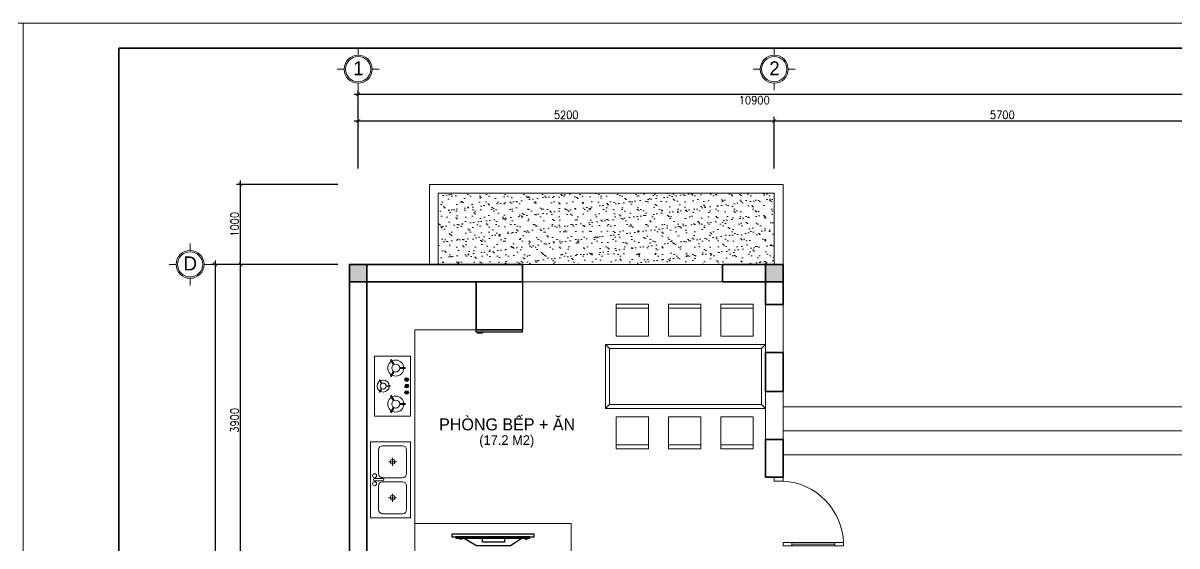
# Model space of a CAD drawing. Header units: millimetres. Extents: x -529782 to -142003, y -492574 to -273331.
# Drawn here: x -441666 to -427246, y -286048 to -279510 of the extents above; entities that cross this region are included whole.
import ezdxf
from ezdxf.enums import TextEntityAlignment as Align

# ---------------------------------------------------------------- set-up
doc = ezdxf.new("R2010")
doc.units = ezdxf.units.MM
doc.header["$LTSCALE"] = 500
doc.header["$MEASUREMENT"] = 0
doc.header["$PDMODE"] = 3
doc.linetypes.add('CENTER', pattern=[2, 1.25, -0.25, 0.25, -0.25])
doc.layers.get('0').update_dxf_attribs({"linetype": 'CONTINUOUS', "lineweight": 13})
doc.layers.get('Defpoints').update_dxf_attribs({"color": 255, "linetype": 'CONTINUOUS', "lineweight": 13})
for name, color, linetype, lineweight in [('1.cat 30', 30, 'CONTINUOUS', 35), ('1.cot', 2, 'CONTINUOUS', 35), ('2.thay 145', 145, 'CONTINUOUS', 18), ('3.manh 08', 8, 'CONTINUOUS', 9), ('4.dim 08', 8, 'CONTINUOUS', 13), ('7.tim 67', 67, 'CENTER', 9), ('9.text \xad white', 7, 'CONTINUOUS', 15), ('CA.dim 08', 251, 'CONTINUOUS', 13), ('CA.noi that 15', 15, 'CONTINUOUS', 9), ('noithat', 15, 'CONTINUOUS', 9)]:
    doc.layers.add(name, color=color, linetype=linetype, lineweight=lineweight)
doc.layers.add('NTHT', color=5, linetype='CONTINUOUS')
doc.styles.add('CA.JSC1', font='')
doc.styles.get("Standard").update_dxf_attribs({"font": 'txt.shx', "width": 0.9})
doc.styles.get('CA.JSC1').set_extended_font_data('.VnAvantH')
doc.dimstyles.new('CA 50', dxfattribs={"dimscale": 0, "dimtxt": 100, "dimasz": 50, "dimexe": 50, "dimexo": 0, "dimgap": 25, "dimtad": 1, "dimdec": 0, "dimzin": 0, "dimdsep": 46, "dimtxsty": 'Standard', "dimblk": 'ARCHTICK', "dimcen": 0.09, "dimdle": 50, "dimclrd": 256, "dimclre": 256, "dimclrt": 7, "dimadec": 0, "dimazin": 0, "dimtfac": 1, "dimtdec": 0, "dimtix": 1, "dimtmove": 2, "dimatfit": 3, "dimldrblk": 'DOT', "dimfxl": 1, "dimtolj": 1, "dimtzin": 0, "dimarcsym": 0})

# ---------------------------------------------------------------- blocks, each defined once
blk = doc.blocks.new('khung co loan')
at = {"layer": '1.cat 30'}
blk.add_lwpolyline([(1158.281703106128, -14553.47590842255), (1158.281703106128, -303.4759079545038), (20658.28170374641, -303.4759079545038), (20658.28170374641, -14553.47590842255)], close=True, dxfattribs=at)
at = {"layer": '3.manh 08'}
blk.add_lwpolyline([(0, -14850.00000048772), (21000.00000000023, -14850.00000048772), (21000.00000000023, -4.877219907939434e-07), (0, -4.877219907939434e-07)], close=True, dxfattribs=at)
blk = doc.blocks.new('_ArchTick')
at = {"color": 1, "linetype": 'ByBlock', "const_width": 0.150000081}
blk.add_lwpolyline([(-0.5000002699998731, -0.5000002699998731), (0.5000002699998731, 0.5000002699998731)], dxfattribs=at)
blk = doc.blocks.new('*D2008')
at = {"layer": '7.tim 67', "linetype": 'Continuous', "lineweight": -2, "transparency": 16777216}
for p, q in [((-438947.1119757778, -286477.5207308845), (-438947.1119757778, -282477.5207308844)), ((-437732.355948406, -282527.5207308844), (-438997.1119757778, -282527.5207308844)), ((-437732.355948406, -286427.5207308845), (-438997.1119757778, -286427.5207308845))]:
    blk.add_line(p, q, dxfattribs=at)
at = {"layer": 'Defpoints', "color": 0, "linetype": 'Continuous', "transparency": 16777216}
for p in [(-438947.1119757778, -282527.5207308844), (-437732.355948406, -282527.5207308844), (-437732.355948406, -286427.5207308845)]:
    blk.add_point(p, dxfattribs=at)
at = {"layer": '7.tim 67', "linetype": 'Continuous', "lineweight": -2, "transparency": 16777216, "xscale": 50, "yscale": 50, "zscale": 50}
for p, rotation in [((-438947.1119757778, -282527.5207308844), 90), ((-438947.1119757778, -286427.5207308845), 270)]:
    blk.add_blockref('_ArchTick', p, dxfattribs=dict(at, rotation=rotation))
at = {"layer": '7.tim 67', "color": 7, "linetype": 'Continuous', "transparency": 16777216, "insert": (-439022.1119757778, -284477.5207308845), "char_height": 100, "attachment_point": 5, "rotation": 90}
blk.add_mtext('\\A1;3900', dxfattribs=at)
blk = doc.blocks.new('_DOT')
at = {"color": 1, "linetype": 'ByBlock'}
blk.add_line((-0.5, 0), (-1, 0), dxfattribs=at)
at = {"color": 1, "linetype": 'ByBlock', "const_width": 0.5}
blk.add_lwpolyline([(-0.25, 0, 1), (0.25, 0, 1)], format="xyb", close=True, dxfattribs=at)
blk = doc.blocks.new('*D2009')
at = {"layer": '7.tim 67', "linetype": 'Continuous', "lineweight": -2, "transparency": 16777216}
for p, q in [((-437732.355948406, -281527.5207308844), (-438997.1119757778, -281527.5207308844)), ((-438947.1119757778, -282577.5207308844), (-438947.1119757778, -281477.5207308844)), ((-437732.355948406, -282527.5207308844), (-438997.1119757778, -282527.5207308844))]:
    blk.add_line(p, q, dxfattribs=at)
at = {"layer": 'Defpoints', "color": 0, "linetype": 'Continuous', "transparency": 16777216}
for p in [(-438947.1119757778, -281527.5207308844), (-437732.355948406, -281527.5207308844), (-437732.355948406, -282527.5207308844)]:
    blk.add_point(p, dxfattribs=at)
at = {"layer": '7.tim 67', "linetype": 'Continuous', "lineweight": -2, "transparency": 16777216, "xscale": 50, "yscale": 50, "zscale": 50}
for p, rotation in [((-438947.1119757778, -281527.5207308844), 90), ((-438947.1119757778, -282527.5207308844), 270)]:
    blk.add_blockref('_ArchTick', p, dxfattribs=dict(at, rotation=rotation))
at = {"layer": '7.tim 67', "color": 7, "linetype": 'Continuous', "transparency": 16777216, "insert": (-439022.1119757778, -282027.5207308845), "char_height": 100, "attachment_point": 5, "rotation": 90}
blk.add_mtext('\\A1;1000', dxfattribs=at)
blk = doc.blocks.new('*D2010')
at = {"layer": '7.tim 67', "linetype": 'Continuous', "lineweight": -2, "transparency": 16777216}
for p, q in [((-439266.4472602682, -282477.5207308844), (-439266.4472602682, -292377.5207308844)), ((-437732.355948406, -282527.5207308844), (-439316.4472602682, -282527.5207308844)), ((-437732.355948406, -292327.5207308844), (-439316.4472602682, -292327.5207308844))]:
    blk.add_line(p, q, dxfattribs=at)
at = {"layer": 'Defpoints', "color": 0, "linetype": 'Continuous', "transparency": 16777216}
for p in [(-437732.355948406, -282527.5207308844), (-439266.4472602682, -292327.5207308844), (-437732.355948406, -292327.5207308844)]:
    blk.add_point(p, dxfattribs=at)
at = {"layer": '7.tim 67', "linetype": 'Continuous', "lineweight": -2, "transparency": 16777216, "xscale": 50, "yscale": 50, "zscale": 50}
for p, rotation in [((-439266.4472602682, -282527.5207308844), 90), ((-439266.4472602682, -292327.5207308844), 270)]:
    blk.add_blockref('_ArchTick', p, dxfattribs=dict(at, rotation=rotation))
at = {"layer": '7.tim 67', "color": 7, "linetype": 'Continuous', "transparency": 16777216, "insert": (-439341.4472602681, -287427.5207308845), "char_height": 100, "attachment_point": 5, "rotation": 90}
blk.add_mtext('\\A1;9800', dxfattribs=at)
blk = doc.blocks.new('A$C41BA5761')
at = {"layer": '2.thay 145'}
blk.add_lwpolyline([(839.9994073519047, 524.9998310285737, -3898660.642287513), (839.9994073521084, 525.0001542164828, 1.154242490888426e-06), (839.9994073524431, 524.9999926225864, 1.154242490888426e-06)], format="xyb", dxfattribs=at)
at = {"layer": '3.manh 08'}
for p, q in [((524.9994049160159, 1050.000159478077), (524.9994049160159, 875.0001713204256)), ((174.9994048396911, 525.0001523148676), (-0.000583361616008915, 525.0001523148676)), ((874.9994049923262, 525.0001523148676), (1049.999393193633, 525.0001523148676)), ((524.9994049160159, 0.0001831847475841641), (524.9994049160159, 175.000171342399))]:
    blk.add_line(p, q, dxfattribs=at)
blk.add_arc((524.9994049160159, 525.0001713313977), 349.9999999890093, 359.9999968883953, 359.9999381014106, dxfattribs=at)
blk = doc.blocks.new('*D2017')
at = {"layer": '7.tim 67', "linetype": 'Continuous', "lineweight": -2, "transparency": 16777216}
for p, q in [((-437528.2814957089, -280734.1740279035), (-432228.2814957089, -280734.1740279035)), ((-437478.2814957089, -281329.4340041786), (-437478.2814957089, -280684.1740279035)), ((-432278.2814957089, -281329.4340041786), (-432278.2814957089, -280684.1740279035))]:
    blk.add_line(p, q, dxfattribs=at)
at = {"layer": 'Defpoints', "color": 0, "linetype": 'Continuous', "transparency": 16777216}
for p in [(-432278.2814957089, -280734.1740279035), (-437478.2814957089, -281329.4340041786), (-432278.2814957089, -281329.4340041786)]:
    blk.add_point(p, dxfattribs=at)
at = {"layer": '7.tim 67', "linetype": 'Continuous', "lineweight": -2, "transparency": 16777216, "xscale": 50, "yscale": 50, "zscale": 50, "rotation": 180}
blk.add_blockref('_ArchTick', (-437478.2814957089, -280734.1740279035), dxfattribs=at)
at = {"layer": '7.tim 67', "linetype": 'Continuous', "lineweight": -2, "transparency": 16777216, "xscale": 50, "yscale": 50, "zscale": 50}
blk.add_blockref('_ArchTick', (-432278.2814957089, -280734.1740279035), dxfattribs=at)
at = {"layer": '7.tim 67', "color": 7, "linetype": 'Continuous', "transparency": 16777216, "insert": (-434878.2814957089, -280659.1740279035), "char_height": 100, "attachment_point": 5}
blk.add_mtext('\\A1;5200', dxfattribs=at)
blk = doc.blocks.new('*D2018')
at = {"layer": '7.tim 67', "linetype": 'Continuous', "lineweight": -2, "transparency": 16777216}
for p, q in [((-432328.2814957089, -280734.1740279035), (-426528.2814957089, -280734.1740279035)), ((-432278.2814957089, -281329.4340041786), (-432278.2814957089, -280684.1740279035)), ((-426578.2814957089, -281329.4340041786), (-426578.2814957089, -280684.1740279035))]:
    blk.add_line(p, q, dxfattribs=at)
at = {"layer": 'Defpoints', "color": 0, "linetype": 'Continuous', "transparency": 16777216}
for p in [(-426578.2814957089, -280734.1740279035), (-432278.2814957089, -281329.4340041786), (-426578.2814957089, -281329.4340041786)]:
    blk.add_point(p, dxfattribs=at)
at = {"layer": '7.tim 67', "linetype": 'Continuous', "lineweight": -2, "transparency": 16777216, "xscale": 50, "yscale": 50, "zscale": 50, "rotation": 180}
blk.add_blockref('_ArchTick', (-432278.2814957089, -280734.1740279035), dxfattribs=at)
at = {"layer": '7.tim 67', "linetype": 'Continuous', "lineweight": -2, "transparency": 16777216, "xscale": 50, "yscale": 50, "zscale": 50}
blk.add_blockref('_ArchTick', (-426578.2814957089, -280734.1740279035), dxfattribs=at)
at = {"layer": '7.tim 67', "color": 7, "linetype": 'Continuous', "transparency": 16777216, "insert": (-429428.2814957089, -280659.1740279035), "char_height": 100, "attachment_point": 5}
blk.add_mtext('\\A1;5700', dxfattribs=at)
blk = doc.blocks.new('*D2019')
at = {"layer": '7.tim 67', "linetype": 'Continuous', "lineweight": -2, "transparency": 16777216}
for p, q in [((-437528.2814957089, -280399.4888450787), (-426528.2814957089, -280399.4888450787)), ((-437478.2814957089, -281066.1790927197), (-437478.2814957089, -280349.4888450787)), ((-426578.2814957089, -281066.1790927197), (-426578.2814957089, -280349.4888450787))]:
    blk.add_line(p, q, dxfattribs=at)
at = {"layer": 'Defpoints', "color": 0, "linetype": 'Continuous', "transparency": 16777216}
for p in [(-426578.2814957089, -280399.4888450787), (-437478.2814957089, -281066.1790927197), (-426578.2814957089, -281066.1790927197)]:
    blk.add_point(p, dxfattribs=at)
at = {"layer": '7.tim 67', "linetype": 'Continuous', "lineweight": -2, "transparency": 16777216, "xscale": 50, "yscale": 50, "zscale": 50, "rotation": 180}
blk.add_blockref('_ArchTick', (-437478.2814957089, -280399.4888450787), dxfattribs=at)
at = {"layer": '7.tim 67', "linetype": 'Continuous', "lineweight": -2, "transparency": 16777216, "xscale": 50, "yscale": 50, "zscale": 50}
blk.add_blockref('_ArchTick', (-426578.2814957089, -280399.4888450787), dxfattribs=at)
at = {"layer": '7.tim 67', "color": 7, "linetype": 'Continuous', "transparency": 16777216, "insert": (-432528.2814957089, -280474.4888450787), "char_height": 100, "attachment_point": 5}
blk.add_mtext('\\A1;10900', dxfattribs=at)
blk = doc.blocks.new('A$C46190709')
at = {"layer": 'noithat'}
for p, q in [((151.6996970623732, 1411.058481153101), (151.6996970623732, 1811.308481153101)), ((151.6996970623732, 1811.308481153101), (556.389697059989, 1811.308481153101)), ((151.6996970623732, 1761.308481153101), (556.389697059989, 1761.308481153101)), ((556.389697059989, 1811.308481153101), (556.389697059989, 1411.058481153101)), ((806.4235157519579, 1411.058481153101), (806.4235157519579, 1811.308481153101)), ((806.4235157519579, 1811.308481153101), (1211.113515749574, 1811.308481153101)), ((806.4235157519579, 1761.308481153101), (1211.113515749574, 1761.308481153101)), ((1211.113515749574, 1811.308481153101), (1211.113515749574, 1411.058481153101)), ((1463.147334441543, 1411.058481153101), (1463.147334441543, 1811.308481153101)), ((1463.147334441543, 1811.308481153101), (1867.837334439158, 1811.308481153101)), ((1463.147334441543, 1761.308481153101), (1867.837334439158, 1761.308481153101)), ((1867.837334439158, 1811.308481153101), (1867.837334439158, 1411.058481153101)), ((3.938376903533936e-05, 1303.521047540009), (50.00003938376904, 1253.521047540009)), ((3.938376903533936e-05, 503.1370746046305), (3.938376903533936e-05, 1303.521047540009)), ((3.938376903533936e-05, 1303.521047540009), (2000.08820720017, 1303.521047540009)), ((556.389697059989, 1411.058481153101), (151.6996970623732, 1411.058481153101)), ((1211.113515749574, 1411.058481153101), (806.4235157519579, 1411.058481153101)), ((1867.837334439158, 1411.058481153101), (1463.147334441543, 1411.058481153101)), ((1950.08820720017, 1253.521047540009), (2000.08820720017, 1303.521047540009)), ((2000.08820720017, 1303.521047540009), (2000.08820720017, 503.1370746046305)), ((50.00003938376904, 553.1370746046305), (50.00003938376904, 1253.521047540009)), ((50.00003938376904, 1253.521047540009), (1950.08820720017, 1253.521047540009)), ((1950.08820720017, 1253.521047540009), (1950.08820720017, 553.1370746046305)), ((3.938376903533936e-05, 503.1370746046305), (50.00003938376904, 553.1370746046305)), ((2000.08820720017, 503.1370746046305), (3.938376903533936e-05, 503.1370746046305)), ((1950.08820720017, 553.1370746046305), (50.00003938376904, 553.1370746046305)), ((2000.08820720017, 503.1370746046305), (1950.08820720017, 553.1370746046305)), ((151.6996970623732, 400.250007789582), (151.6996970623732, 7.789582014083862e-06)), ((556.389697059989, 400.250007789582), (151.6996970623732, 400.250007789582)), ((556.389697059989, 7.789582014083862e-06), (556.389697059989, 400.250007789582)), ((806.4235157519579, 400.250007789582), (806.4235157519579, 7.789582014083862e-06)), ((1211.113515749574, 400.250007789582), (806.4235157519579, 400.250007789582)), ((1211.113515749574, 7.789582014083862e-06), (1211.113515749574, 400.250007789582)), ((1463.147334441543, 400.250007789582), (1463.147334441543, 7.789582014083862e-06)), ((1867.837334439158, 400.250007789582), (1463.147334441543, 400.250007789582)), ((1867.837334439158, 7.789582014083862e-06), (1867.837334439158, 400.250007789582)), ((151.6996970623732, 50.00000778958201), (556.389697059989, 50.00000778958201)), ((151.6996970623732, 7.789582014083862e-06), (556.389697059989, 7.789582014083862e-06)), ((806.4235157519579, 50.00000778958201), (1211.113515749574, 50.00000778958201)), ((806.4235157519579, 7.789582014083862e-06), (1211.113515749574, 7.789582014083862e-06)), ((1463.147334441543, 50.00000778958201), (1867.837334439158, 50.00000778958201)), ((1463.147334441543, 7.789582014083862e-06), (1867.837334439158, 7.789582014083862e-06))]:
    blk.add_line(p, q, dxfattribs=at)
blk = doc.blocks.new('bg')
at = {"layer": 'CA.noi that 15'}
blk.add_lwpolyline([(0, 0), (0, -750), (-450, -750), (-450, 0)], close=True, dxfattribs=at)
for points, const_width in [([(-210.2553929570131, -106.6987298107779), (-247.7553929570131, -41.74682452694833)], 25), ([(-135.2553929570131, -150), (-60.2553929570131, -150)], 25), ([(-361.6594760756707, -342.5240473580852), (-389.7844760756707, -293.8101183952094)], 18.75), ([(-210.2553929570131, -193.3012701892221), (-247.7553929570131, -258.2531754730517)], 25), ([(-361.6594760756707, -407.4759526419148), (-389.7844760756707, -456.1898816047906)], 18.75), ([(-305.4094760756707, -375), (-249.1594760756707, -375)], 18.75), ([(-210.2553929570131, -556.6987298107779), (-247.7553929570131, -491.7468245269483)], 25), ([(-210.2553929570131, -643.3012701892221), (-247.7553929570131, -708.2531754730517)], 25), ([(-135.2553929570131, -600), (-60.2553929570131, -600)], 25)]:
    blk.add_lwpolyline(points, dxfattribs=dict(at, const_width=const_width))
at = {"layer": 'CA.noi that 15', "color": 8}
for points in [[(-20.23865868101711, -298.1043143231436), (-77.84270155141712, -298.1043143231436), (-77.84270155141712, -290.7708511425662), (-20.23865868101711, -290.7708511425662)], [(-26.56076812016545, -356.9248935501091), (-75.18300865506171, -387.8134590781847), (-71.25064303082763, -394.0034657678552), (-22.62840249593137, -363.1149002397797)], [(-20.23865868101711, -451.8956856768564), (-77.84270155141712, -451.8956856768564), (-77.84270155141712, -459.2291488574338), (-20.23865868101711, -459.2291488574338)]]:
    blk.add_lwpolyline(points, close=True, dxfattribs=at)
at = {"layer": 'CA.noi that 15'}
for centre, radius in [((-185.2553929570131, -150), 100), ((-185.2553929570131, -150), 50), ((-342.9094760756707, -375), 75), ((-342.9094760756707, -375), 37.5), ((-185.2553929570131, -600), 100), ((-185.2553929570131, -600), 50)]:
    blk.add_circle(centre, radius, dxfattribs=at)
at = {"layer": 'CA.noi that 15', "color": 8}
for centre, radius, start, end in [((-48.17503211612348, -294.4375827328549), 22.06594533650787, 9.565296975987373, 170.4347030240126), ((-48.17503211612348, -294.4375827328549), 12.06594533650787, 17.69145324346214, 162.3085467565379), ((-48.17503211612348, -375), 22.06594533650787, 41.99213174339506, 202.8615377921823), ((-48.17503211612348, -294.4375827328549), 22.06594533650787, 189.5652969759874, 350.4347030240126), ((-48.17503211612348, -375), 22.06594533650787, 221.992131743395, 22.86153779179815), ((-48.17503211612348, -375), 12.06594533650787, 50.11828801102731, 194.7353815242768), ((-48.17503211612348, -294.4375827328549), 12.06594533650787, 197.6914532434621, 342.3085467565379), ((-48.17503211612348, -375), 12.06594533650787, 230.1182880110273, 14.73538152427678), ((-48.17503211612348, -455.5624172671451), 22.06594533650787, 9.565296975987373, 170.4347030240126), ((-48.17503211612348, -455.5624172671451), 22.06594533650787, 189.5652969759874, 350.4347030240126), ((-48.17503211612348, -455.5624172671451), 12.06594533650787, 17.69145324346214, 162.3085467565379), ((-48.17503211612348, -455.5624172671451), 12.06594533650787, 197.6914532434621, 342.3085467565379)]:
    blk.add_arc(centre, radius, start, end, dxfattribs=at)
blk = doc.blocks.new('cr')
at = {"layer": 'CA.noi that 15'}
for p, q in [((-750, -275), (-650, -275)), ((-700, -225), (-700, -325)), ((-200, -275), (-300, -275)), ((-250, -225), (-250, -325))]:
    blk.add_line(p, q, dxfattribs=at)
blk.add_lwpolyline([(-950, 0), (-950, -500), (0, -500), (0, 0)], close=True, dxfattribs=at)
for points in [[(-850, -100), (-550, -100, -0.4142135623730951), (-500, -150), (-500, -400, -0.4142135623730951), (-550, -450), (-850, -450, -0.4142135623730951), (-900, -400), (-900, -150, -0.4142135623730951), (-850, -100)], [(-100, -100), (-400, -100, 0.4142135623730951), (-450, -150), (-450, -400, 0.4142135623730951), (-400, -450), (-100, -450, 0.4142135623730951), (-50, -400), (-50, -150, 0.4142135623730951), (-100, -100)]]:
    blk.add_lwpolyline(points, format="xyb", dxfattribs=at)
blk.add_lwpolyline([(-460, -50, 1), (-490, -50), (-490, -150, 1), (-460, -150)], format="xyb", close=True, dxfattribs=at)
for centre, radius in [((-525, -50), 25), ((-425, -50), 25), ((-700, -275), 30), ((-250, -275), 30)]:
    blk.add_circle(centre, radius, dxfattribs=at)
blk = doc.blocks.new('A$C1A9D127A')
at = {"layer": 'noithat', "color": 135, "linetype": 'Continuous'}
for p, q in [((49.99985728343017, 109.9998206971213), (-0.0001427165698260069, 109.9998206971213)), ((-0.0001427165698260069, 109.9998206971213), (-0.0001427165698260069, -0.000179302878677845)), ((49.99985728343017, -0.000179302878677845), (49.99985728343017, 109.9998206971213)), ((-0.0001427165698260069, -0.000179302878677845), (49.99985728343017, -0.000179302878677845))]:
    blk.add_line(p, q, dxfattribs=at)
blk = doc.blocks.new('A$C2BDB356E')
at = {"layer": 'noithat', "color": 135, "linetype": 'Continuous'}
for p, q in [((0.0007344302721321583, 599.9999563574092), (0.0007344302721321583, 699.9999563574092)), ((0.0007344302721321583, 699.9999563574092), (40.00073443027213, 699.9999563574092)), ((40.00073443027213, 699.9999563574092), (40.00073443027213, 599.9999563574092)), ((40.00073443027213, 599.9999563574092), (0.0007344302721321583, 599.9999563574092)), ((0.0007344302721321583, 99.99995635740925), (0.0007344302721321583, -4.364259075373411e-05)), ((40.00073443027213, 99.99995635740925), (0.0007344302721321583, 99.99995635740925)), ((40.00073443027213, -4.364259075373411e-05), (40.00073443027213, 99.99995635740925)), ((0.0007344302721321583, -4.364259075373411e-05), (40.00073443027213, -4.364259075373411e-05))]:
    blk.add_line(p, q, dxfattribs=at)
at = {"layer": 'noithat', "color": 8, "linetype": 'Continuous'}
for p, q in [((0.0007344302721321583, 99.99995635740925), (0.0007344302721321583, 599.9999563574092)), ((20.00073443027213, 599.9999563574092), (20.00073443027213, 99.99995635740925)), ((40.00073443027213, 599.9999563574092), (40.00073443027213, 99.99995635740925))]:
    blk.add_line(p, q, dxfattribs=at)
at = {"layer": 'noithat', "color": 1, "linetype": 'Continuous'}
blk.add_arc((10.18820847296689, 740.3098040898665), 740.9098847954065, 272.306074052381, 356.8812333185894, dxfattribs=at)
blk = doc.blocks.new('LCD')
blk.add_lwpolyline([(-293.9348753131344, -78.38028329071676), (-173.8344623679295, 0), (173.8344623679295, 0), (305.4047792079509, -78.38028329073131)])
for points in [[(-414.6691140700132, -89.59505676757544), (-414.6691140700132, -118.3803559560329), (424.3031381051987, -118.3803559560329), (424.3031381051987, -89.59505676757544)], [(-370.1690302749921, -89.59505676757544), (384.3309697250079, -89.59505676757544), (384.3309697250079, -78.38028329072404), (-370.1690302749921, -78.38028329072404)], [(-344.1690302749921, -78.38028329072404), (-324.1690302749921, -78.38028329072404), (-324.1690302749921, -67.88028329072404), (-344.1690302749921, -67.88028329072404)], [(-112.6690302749921, -37.38028329072404), (110.8309697250079, -37.38028329072404), (110.8309697250079, -78.38028329072404), (-112.6690302749921, -78.38028329072404)], [(344.1690302749921, -78.38028329072404), (324.1690302749921, -78.38028329072404), (324.1690302749921, -67.88028329072404), (344.1690302749921, -67.88028329072404)]]:
    blk.add_lwpolyline(points, close=True)

msp = doc.modelspace()

# ---------------------------------------------------------------- hatches: boundary and pattern name
at = {"layer": '1.cot'}
for points in [[(-437368.2814957089, -282527.5207308844), (-437588.2814957089, -282527.5207308844), (-437588.2814957089, -282747.5207308844), (-437368.2814957089, -282747.5207308844)], [(-432168.2814957089, -282527.5207308844), (-432388.2814957089, -282527.5207308844), (-432388.2814957089, -282747.5207308844), (-432168.2814957089, -282747.5207308844)]]:
    msp.add_hatch(color=256, dxfattribs=at).paths.add_polyline_path(points)
at = {"layer": 'CA.dim 08'}
h = msp.add_hatch(dxfattribs=at)
h.set_pattern_fill('AR-SAND', color=256, scale=75, style=0)
h.set_pattern_definition([(37.50000000000001, (-145523.5924993914, 30627.63610605383), (-4.724501858220612, 144.5117826759869), [0, -114, 0, -127.5, 0, -121.875]), (7.499999999999999, (-145523.5924993914, 30627.63610605383), (132.7332528950795, 211.6609548922305), [0, -61.49999999999999, 0, -102.75, 0, -39.375]), (327.5, (-145615.8424993914, 30627.63610605383), (233.5606396313621, 0.4244290152723373), [0, -37.5, 0, -135, 0, -176.25]), (317.5, (-145615.8424993914, 30627.63610605383), (225.459495342922, 65.82566737006869), [0, -18.75, 0, -88.5, 0, -101.25])])
h.paths.add_polyline_path([(-432278.281495709, -281637.5207308843), (-436478.2814957089, -281637.5207308843), (-436478.2814957089, -282527.5207308844), (-435423.281495709, -282527.5207308844), (-432923.2814957089, -282527.5207308844), (-432278.2814957089, -282527.5207308844)])

# ---------------------------------------------------------------- linework, layer by layer
at = {"layer": '1.cat 30'}
for p, q in [((-436478.2814957089, -282527.5207308844), (-435423.281495709, -282527.5207308844)), ((-435423.2814957089, -282527.5207308844), (-435423.2814957089, -282747.5207308844)), ((-432923.2814957089, -282527.5207308844), (-432168.2814957089, -282527.5207308844)), ((-432923.2814957089, -282527.5207308844), (-432923.2814957089, -282747.5207308844)), ((-432388.2814957089, -283027.5207308844), (-432168.2814957089, -283027.5207308844)), ((-432388.2814957089, -283627.5207308844), (-432168.2814957089, -283627.5207308844)), ((-432388.2814957089, -284117.5207308844), (-432168.2814957089, -284117.5207308844)), ((-432388.2814957089, -284717.5207308844), (-432168.2814957089, -284717.5207308844)), ((-432168.2814957088, -285187.5207308845), (-432388.2814957089, -285187.5207308845)), ((-432278.2814957088, -285187.5207308845), (-432168.2814957089, -285187.5207308845))]:
    msp.add_line(p, q, dxfattribs=at)
for points in [[(-432388.2814957089, -292107.5207308844), (-427688.2814957089, -292107.5207308844), (-427688.2814957088, -286207.5207308845), (-427468.2814957088, -286207.5207308845), (-427468.2814957089, -292327.5207308844), (-437588.2814957089, -292327.5207308844), (-437588.2814957089, -282527.5207308844), (-436478.2814957089, -282527.5207308844), (-436478.2814957089, -282527.5207308844), (-435423.2814957089, -282527.5207308844)], [(-432168.2814957089, -282527.5207308844), (-432923.2814957089, -282527.5207308844)], [(-432168.2814957089, -283027.5207308844), (-432168.2814957089, -282527.5207308844)], [(-435423.2814957089, -282747.5207308844), (-435749.032758577, -282747.5207308844), (-437368.2814957089, -282747.5207308844), (-437368.2814957089, -289027.5207308845)], [(-432388.2814957089, -283027.5207308844), (-432388.2814957089, -282747.5207308844), (-432923.2814957089, -282747.5207308844)], [(-432388.2814957089, -284117.5207308844), (-432388.2814957089, -283627.5207308844)], [(-432168.2814957089, -284117.5207308844), (-432168.2814957089, -283627.5207308844)], [(-432388.2814957089, -285187.5207308845), (-432388.2814957089, -284717.5207308844)], [(-432168.2814957089, -285187.5207308845), (-432168.2814957089, -284717.5207308844)]]:
    msp.add_lwpolyline(points, dxfattribs=at)
at = {"layer": '1.cot'}
for points in [[(-437588.2814957089, -282747.5207308844), (-437368.2814957089, -282747.5207308844), (-437368.2814957089, -282527.5207308844), (-437588.2814957089, -282527.5207308844)], [(-432388.2814957089, -282747.5207308844), (-432168.2814957089, -282747.5207308844), (-432168.2814957089, -282527.5207308844), (-432388.2814957089, -282527.5207308844)]]:
    msp.add_lwpolyline(points, close=True, dxfattribs=at)
at = {"layer": '4.dim 08'}
for p, q in [((-437588.2814957089, -292327.5207308844), (-437588.2814957089, -282527.5207308844)), ((-437588.2814957089, -282527.5207308844), (-436478.2814957089, -282527.5207308844)), ((-436478.2814957089, -282527.5207308844), (-436478.2814957089, -282527.5207308844)), ((-432388.2814957089, -283027.5207308844), (-432388.2814957089, -283627.5207308844)), ((-432168.2814957089, -283027.5207308844), (-432168.2814957089, -283627.5207308844)), ((-432388.2814957089, -284117.5207308844), (-432388.2814957089, -284717.5207308844)), ((-432168.2814957089, -284117.5207308844), (-432168.2814957089, -284717.5207308844)), ((-432168.2814957089, -284907.5207308844), (-427468.281495709, -284907.5207308844))]:
    msp.add_line(p, q, dxfattribs=at)
for points in [[(-432168.2814957089, -282527.5207308844), (-432168.281495709, -281527.5207308844), (-436588.2814957089, -281527.5207308843), (-436588.2814957089, -282527.5207308844)], [(-432168.2814957089, -282527.5207308844), (-432278.2814957089, -282527.5207308844), (-432278.281495709, -281637.5207308844), (-436478.2814957089, -281637.5207308843)], [(-432168.2814957089, -284307.5207308844), (-426468.2814957089, -284307.5207308844), (-426468.2814957089, -286207.5207308845)], [(-432168.2814957089, -284607.5207308844), (-426768.2814957089, -284607.5207308844), (-426768.2814957089, -286207.5207308845)], [(-432168.2814957089, -284907.5207308844), (-427468.2814957089, -284907.5207308844)], [(-432168.2814957089, -284907.5207308844), (-427068.2814957089, -284907.5207308844), (-427068.2814957089, -286207.5207308845)]]:
    msp.add_lwpolyline(points, dxfattribs=at)
at = {"layer": 'CA.dim 08'}
for p, q in [((-436478.2814957089, -281637.5207308843), (-436478.2814957089, -282527.5207308844)), ((-435423.2814957089, -282527.5207308844), (-432923.2814957089, -282527.5207308844)), ((-436003.3102131648, -282747.5207308844), (-436003.3102131648, -283347.5207308844)), ((-435423.281495708, -282747.5207308844), (-432923.2814957089, -282747.5207308844)), ((-436768.2814957089, -285767.5207308845), (-434818.281495709, -285767.5207308844)), ((-434818.281495709, -285767.5207308844), (-434818.281495709, -286207.5207308844)), ((-436768.2814957089, -285827.5207308845), (-436768.2814957089, -286207.5207308844))]:
    msp.add_line(p, q, dxfattribs=at)
msp.add_lwpolyline([(-436003.3102131648, -283347.5207308844), (-436768.2814957089, -283347.5207308844), (-436768.2814957089, -285827.5207308845), (-436768.2814957089, -285827.5207308845)], dxfattribs=at)
at = {"layer": 'NTHT'}
for p, q in [((-436003.3102131648, -282747.5207308844), (-436003.3110134284, -283343.6597097495)), ((-436003.3114752233, -283347.5204402856), (-435423.2822736264, -283347.5208838556)), ((-436003.3114975693, -283376.7411666006), (-436003.3114752233, -283347.5204402856)), ((-435423.2822959725, -283376.7416101705), (-436003.3114975693, -283376.7411666006)), ((-435987.817260302, -283387.6224757957), (-435987.8172550419, -283380.74439171)), ((-435987.8172550419, -283380.74439171), (-435928.6258180211, -283380.7444369759)), ((-435928.6258232811, -283387.6225210617), (-435987.817260302, -283387.6224757957)), ((-435928.6258180211, -283380.7444369759), (-435928.6258232811, -283387.6225210617)), ((-435423.2822959725, -283376.7416101705), (-435423.2822736263, -283347.5208838556))]:
    msp.add_line(p, q, dxfattribs=at)
msp.add_lwpolyline([(-435423.2827577675, -283347.5208838553), (-436003.3114752233, -283347.5204402856), (-436003.3102131648, -282747.5207308844), (-435423.2814957089, -282747.5211744541)], close=True, dxfattribs=at)

# ---------------------------------------------------------------- block references
at = {"layer": '2.thay 145'}
for name, p, xscale, yscale, zscale in [('khung co loan', (-463399.6339418958, -279510.4103375495), 1.034937242569868, 1.034937242628075, 1.034937242583367), ('khung co loan', (-441665.9518479283, -279510.4103375495), 1.034937242569868, 1.034937242628075, 1.034937242583367), ('A$C41BA5761', (-437740.781198167, -280349.4889366711), 0.5, 0.5, 0.5), ('A$C41BA5761', (-432540.781198167, -280349.4889366711), 0.5, 0.5, 0.5), ('A$C41BA5761', (-439841.446956865, -282790.0208070418), 0.5, 0.5, 0.5)]:
    msp.add_blockref(name, p, dxfattribs=dict(at, xscale=xscale, yscale=yscale, zscale=zscale))
at = {"layer": 'noithat'}
for name, p, rotation in [('A$C46190709', (-432388.2814563251, -283024.1916698121), 180), ('A$C1A9D127A', (-432168.2816750117, -285237.5205881679), 90)]:
    msp.add_blockref(name, p, dxfattribs=dict(at, rotation=rotation))
at = {"layer": 'noithat', "xscale": 1.07999999995809, "yscale": 1.07999999995809, "zscale": 1.08, "rotation": 90}
msp.add_blockref('A$C2BDB356E', (-431412.2815428428, -286047.5215240691), dxfattribs=at)
at = {"layer": 'NTHT'}
msp.add_blockref('bg', (-436823.2814957089, -283673.4782378944), dxfattribs=at)
at = {"layer": 'NTHT', "xscale": -1, "rotation": 90}
msp.add_blockref('cr', (-437323.2814957089, -285694.2835573417), dxfattribs=at)
at = {"layer": 'NTHT', "xscale": 1.223999999929219, "yscale": 1.223999999929219, "zscale": 1.224, "rotation": 180}
msp.add_blockref('LCD', (-435787.3854729998, -286044.8315726601), dxfattribs=at)

# ---------------------------------------------------------------- texts
at = {"layer": '9.text \xad white', "style": 'CA.JSC1'}
for s, p in [('1', (-437475.5311791864, -280075.2389147911)), ('2', (-432275.5311791864, -280075.2389147911)), ('d', (-439576.1969378844, -282515.7707851619))]:
    msp.add_text(s, height=174.9999882000658, dxfattribs=at).set_placement(p, align=Align.MIDDLE)
for s, height, p in [('phßng bÕp + ¨n', 150, (-436466.7554794536, -284602.5587344262)), ('(17.2 M2)', 120, (-435964.7306971989, -284783.9200680218))]:
    msp.add_text(s, height=height, dxfattribs=at).set_placement(p)

# ---------------------------------------------------------------- dimensions: what is measured, and where the dimension line sits
at = {"layer": '7.tim 67', "color": 9, "linetype": 'Continuous'}
dim = msp.add_linear_dim(base=(-426578.2814957089, -280399.4888450787), p1=(-437478.2814957089, -281066.1790927197), p2=(-426578.2814957089, -281066.1790927197), dimstyle='CA 50', override={"dimscale": 1}, dxfattribs=at)
dim.commit()
dim.dimension.update_dxf_attribs({"geometry": '*D2019', "text_midpoint": (-432528.2814957089, -280474.4888450787), "dimtype": 160})
for base, p1, p2, picture, middle in [((-432278.2814957089, -280734.1740279035), (-437478.2814957089, -281329.4340041786), (-432278.2814957089, -281329.4340041786), '*D2017', (-434878.2814957089, -280659.1740279035)), ((-426578.2814957089, -280734.1740279035), (-432278.2814957089, -281329.4340041786), (-426578.2814957089, -281329.4340041786), '*D2018', (-429428.2814957089, -280659.1740279035))]:
    dim = msp.add_linear_dim(base=base, p1=p1, p2=p2, dimstyle='CA 50', override={"dimscale": 1}, dxfattribs=at)
    dim.commit()
    dim.dimension.update_dxf_attribs({"geometry": picture, "text_midpoint": middle})
for base, p1, p2, picture, middle in [((-438947.1119757778, -281527.5207308844), (-437732.355948406, -282527.5207308844), (-437732.355948406, -281527.5207308844), '*D2009', (-439022.1119757778, -282027.5207308845)), ((-439266.4472602682, -292327.5207308844), (-437732.355948406, -282527.5207308844), (-437732.355948406, -292327.5207308844), '*D2010', (-439341.4472602681, -287427.5207308845)), ((-438947.1119757778, -282527.5207308844), (-437732.355948406, -286427.5207308845), (-437732.355948406, -282527.5207308844), '*D2008', (-439022.1119757778, -284477.5207308845))]:
    dim = msp.add_linear_dim(base=base, p1=p1, p2=p2, angle=90, dimstyle='CA 50', override={"dimscale": 1}, dxfattribs=at)
    dim.commit()
    dim.dimension.update_dxf_attribs({"geometry": picture, "text_midpoint": middle})

doc.saveas('drawing.dxf')
